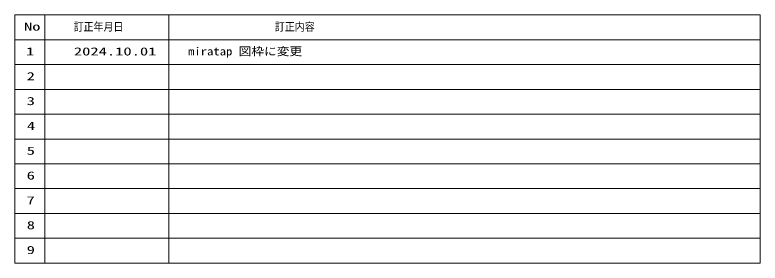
# Model space of a CAD drawing. Units: millimetres on the paper. Extents: x -198 to 198, y -152 to 152.
# Drawn here: x 48.1 to 198.1, y -138.5 to -88.5 of the extents above; entities that cross this region are included whole.
import ezdxf
from ezdxf.enums import TextEntityAlignment as Align

# ---------------------------------------------------------------- set-up
doc = ezdxf.new("R2010")
doc.units = ezdxf.units.MM
doc.layers.add('0-0_1図面枠', color=7, linetype='Continuous', lineweight=9)
doc.styles.add('ＭＳ ゴシック', font='')
doc.styles.get('ＭＳ ゴシック').set_extended_font_data('MS Gothic')

# ---------------------------------------------------------------- blocks, each defined once
blk = doc.blocks.new('グループ-1')
at = {"layer": '0-0_1図面枠'}
for p, q in [((143.5, -88.5), (143.5, -138.5)), ((168.5, -88.5), (168.5, -138.5)), ((137.5, -93.5), (287.5, -93.5)), ((137.5, -98.5), (287.5, -98.5)), ((137.5, -103.5), (287.5, -103.5)), ((137.5, -108.5), (287.5, -108.5)), ((137.5, -113.5), (287.5, -113.5)), ((137.5, -118.5), (287.5, -118.5)), ((137.5, -123.5), (287.5, -123.5)), ((137.5, -128.5), (287.5, -128.5)), ((137.5, -133.5), (287.5, -133.5))]:
    blk.add_line(p, q, dxfattribs=at)
blk.add_lwpolyline([(137.5, -88.5), (287.5, -88.5), (287.5, -138.5), (137.5, -138.5)], close=True, dxfattribs=at)
blk = doc.blocks.new('図面枠')
at = {"layer": '0-0_1図面枠'}
blk.add_blockref('グループ-1', (0, 0), dxfattribs=at)
at = {"layer": '0-0_1図面枠', "style": 'ＭＳ ゴシック'}
for s, width, p in [('訂正年月日', 0.9, (149.336, -92.192)), ('訂正内容', 0.9, (189.836, -92.197)), ('No', 1.5, (139.327, -92.159)), ('1', 1.5, (139.741, -97.163)), ('2', 1.5, (139.875, -102.159)), ('3', 1.5, (139.875, -107.159)), ('4', 1.5, (139.914, -112.159)), ('5', 1.5, (139.875, -117.159)), ('6', 1.5, (139.865, -122.159)), ('7', 1.5, (139.836, -127.159)), ('8', 1.5, (139.885, -132.159)), ('9', 1.5, (139.865, -137.159))]:
    blk.add_text(s, height=1.628, dxfattribs=dict(at, width=width)).set_placement(p, align=Align.BOTTOM_LEFT)

msp = doc.modelspace()

# ---------------------------------------------------------------- block references
at = {"layer": '0-0_1図面枠'}
msp.add_blockref('図面枠', (-89.375, 0), dxfattribs=at)

# ---------------------------------------------------------------- texts
at = {"layer": '0-0_1図面枠', "style": 'ＭＳ ゴシック'}
for s, width, p in [('2024.10.01', 1.5, (60, -97.163)), ('miratap 図枠に変更', 1.15, (82.981, -97.148))]:
    msp.add_text(s, height=1.628, dxfattribs=dict(at, width=width)).set_placement(p, align=Align.BOTTOM_LEFT)

doc.saveas('drawing.dxf')
